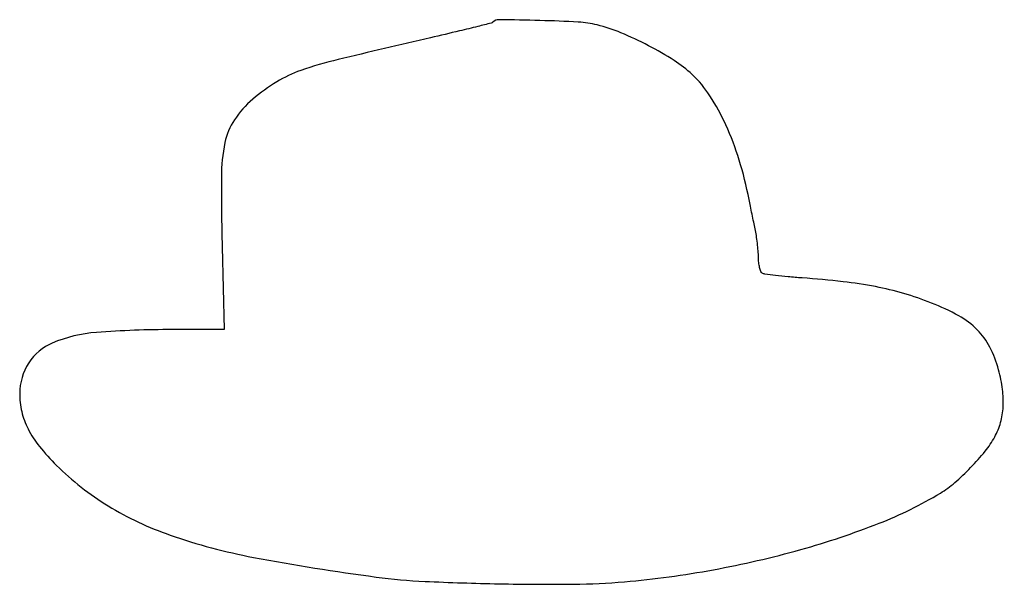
# Model space of a CAD drawing. Extents: x 1 to 302, y 0 to 173.
import ezdxf

# ---------------------------------------------------------------- set-up
doc = ezdxf.new("R2010")
doc.units = 0

msp = doc.modelspace()

# ---------------------------------------------------------------- linework, layer by layer
msp.add_lwpolyline([(145.595308, 172.261974, -0.134587), (145.063817, 171.959192, -0.001482), (140.997059, 170.93246, -0.003351), (135.380827, 169.572137, -0.000915), (126.5, 167.501144, 0.002321), (98.184419, 160.814014, 0.024143), (86.708693, 157.453973, 0.054165), (79.350537, 153.977878, 0.03911), (72, 148.643874, 0.0691), (66.397038, 142.343715, 0.096432), (63.491091, 135.405648, 0.050222), (62.389799, 124.85587, 0.007456), (62.630913, 103.440927), (63.293522, 78.128093), (47.396761, 78.134983, 0.019023), (24.133962, 77.259717, 0.080139), (10.594226, 74.009621, 0.152946), (3.358566, 67.926728, 0.14084), (0.589643, 58.591962, 0.06053), (1.219966, 53.007441, 0.060036), (3.169489, 47.719844, 0.051028), (6.638596, 42.368159, 0.028046), (11.867831, 36.562066, 0.058997), (27.73676, 24.152041, 0.052546), (46.681096, 15.214076, 0.037634), (72.261262, 8.39257, 0.013231), (109.805794, 2.375516, 0.021669), (124.797978, 1.035846, 0.00666), (147.503167, 0.298361, 0.006735), (170.322457, 0.16876, 0.020102), (185.919686, 0.917836, 0.023166), (213.155544, 4.603648, 0.023203), (239.91893, 10.792072, 0.02458), (263.936346, 18.825402, 0.043111), (282.717942, 28.086341, 0.042032), (287.102706, 31.271832, 0.022352), (291.983468, 35.88293, 0.022356), (296.410178, 40.885521, 0.044144), (299.365545, 45.285483, 0.058137), (301.151296, 49.665985, 0.053231), (301.949738, 54.473258, 0.047585), (301.752555, 59.818864, 0.032057), (300.562134, 65.812585, 0.05355), (297.881638, 72.782354, 0.078629), (294.015071, 78.073389, 0.069388), (288.322587, 82.349181, 0.032852), (280, 86.267197, 0.022515), (271.47533, 89.180333, 0.02324), (262.812334, 91.280073, 0.019864), (252.878722, 92.797657, 0.010284), (240.371786, 93.942862, -0.005103), (236.026779, 94.295361, -0.007307), (232.18296, 94.703446, -0.004291), (228.966733, 95.120546, -0.104383), (228.121786, 95.424732, -0.164664), (227.684514, 95.953655, -0.032565), (227.316731, 97.145478, -0.031318), (227.05537, 98.653623, -0.024652), (226.956449, 100.309017, 0.016919), (226.871084, 102.237947, 0.009295), (226.642972, 104.590774, 0.009256), (226.322507, 106.97246, 0.014611), (225.950451, 109, -0.001138), (225.517181, 111.048573, -0.000669), (225.007956, 113.5, -0.000669), (224.505556, 115.951504, -0.001143), (224.093478, 118, 0.025546), (221.050566, 130.052313, 0.032479), (216.974367, 140.77344, 0.036286), (212.09722, 149.68406, 0.060595), (206.63437, 156.244234, 0.047283), (201.144675, 160.512534, 0.021521), (193.26206, 165.06092, 0.021529), (184.821641, 169.006297, 0.037687), (177.5, 171.423446, 0.0474), (171.766232, 172.283006, 0.00695), (160.009341, 172.755595, 0.002761), (147.456059, 173.016171, 0.202874)], format="xyb", close=True)

doc.saveas('drawing.dxf')
